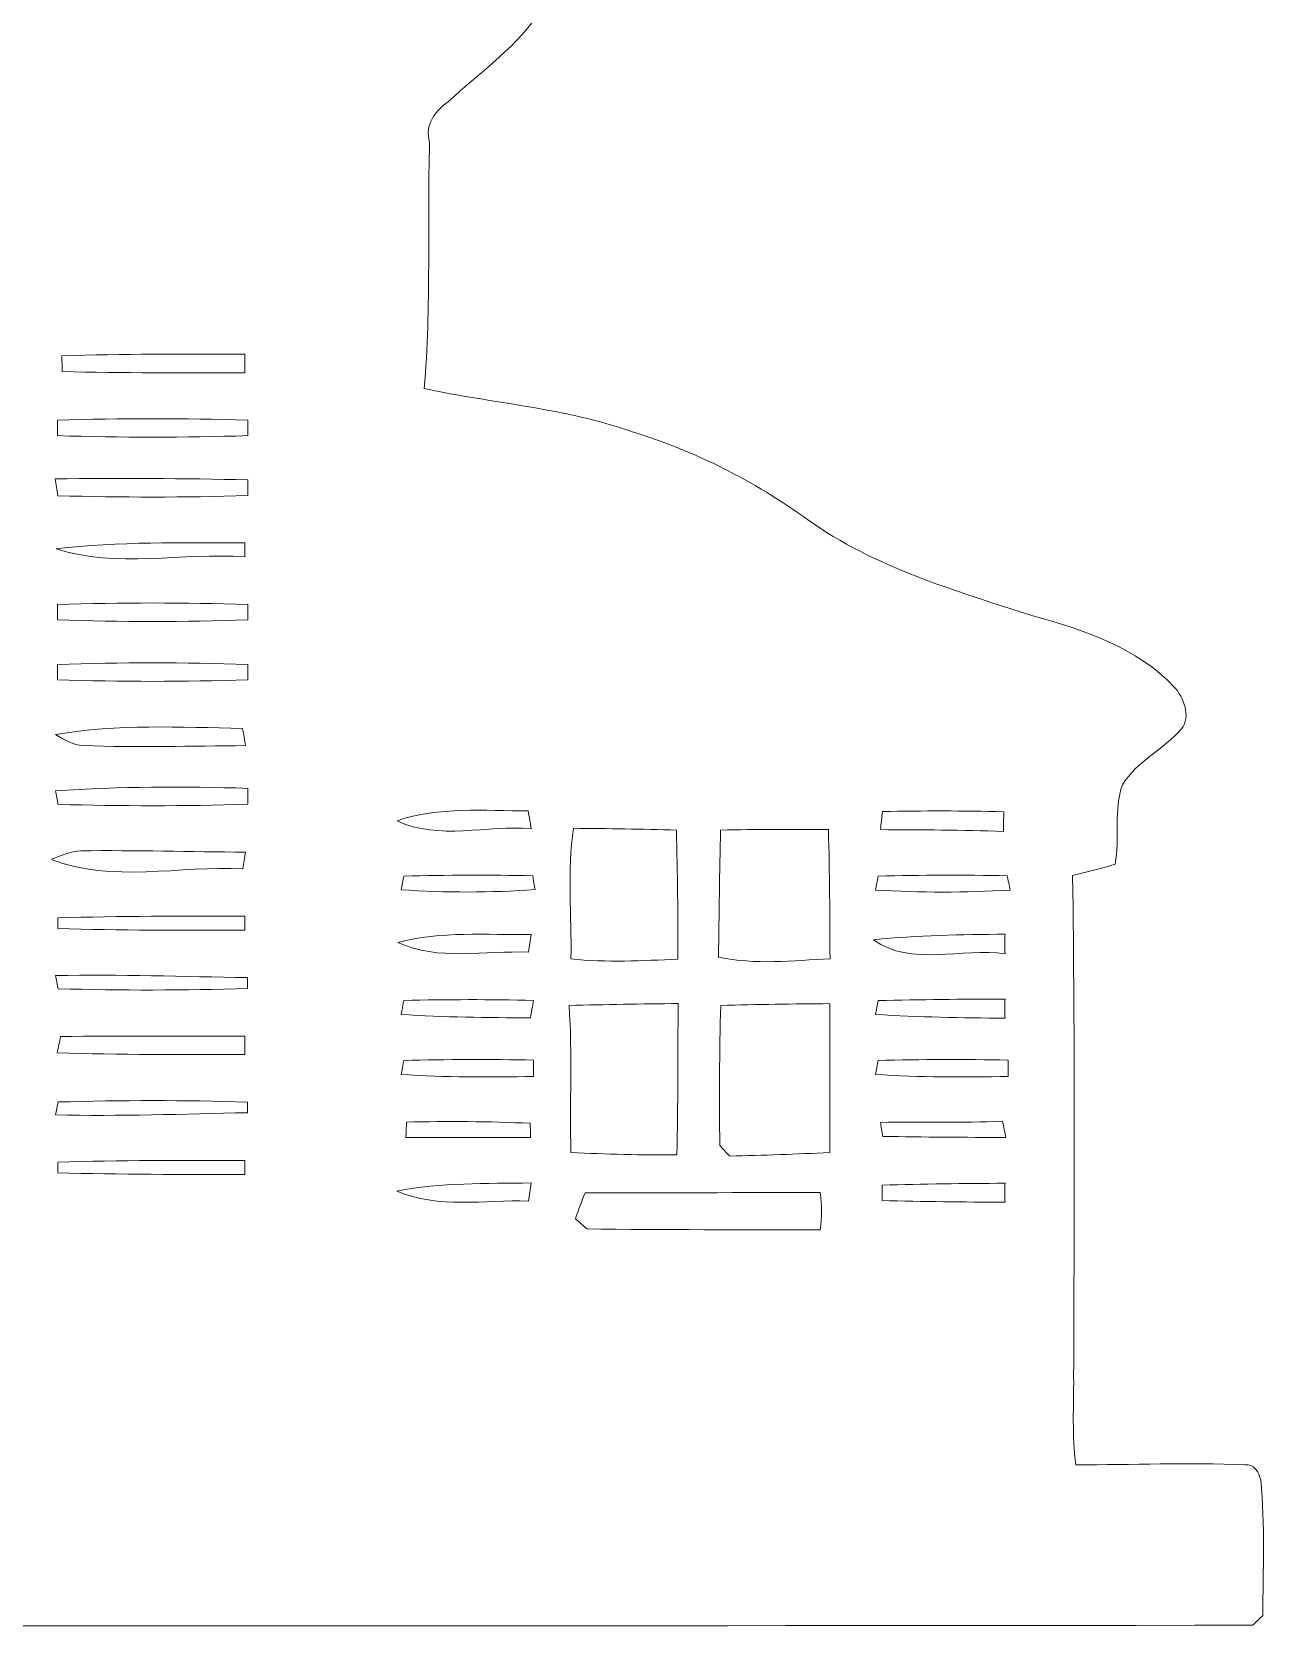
# Model space of a CAD drawing. Header units: centimetres. Extents: x -16.5 to 16.4, y -12.2 to 12.2.
# Drawn here: x 6.97 to 16.42, y -12.22 to 0 of the extents above; entities that cross this region are included whole.
import ezdxf

# ---------------------------------------------------------------- set-up
doc = ezdxf.new("R2010")
doc.units = ezdxf.units.CM
doc.header["$MEASUREMENT"] = 0
doc.layers.add('Layer 1', color=7, linetype='Continuous')

msp = doc.modelspace()

# ---------------------------------------------------------------- linework, layer by layer
at = {"layer": 'Layer 1', "color": 250, "lineweight": 9}
for points, knots in [([(5.67267, 11.59758), (5.70971, 11.81348), (5.64374, 12.10417), (5.8868, 12.21), (5.8868, 12.21), (5.93548, 12.02021), (5.95489, 11.82477), (5.98558, 11.63109), (5.98558, 11.63109), (6.4135, 11.73446), (6.80685, 11.94577), (7.23335, 12.05443), (7.23335, 12.05443), (7.42597, 12.09182), (7.58719, 11.83641), (7.47607, 11.67448), (7.47607, 11.67448), (7.32543, 11.45153), (7.04462, 11.4099), (6.83013, 11.27408), (6.83013, 11.27408), (7.07037, 11.19506), (7.34871, 11.1753), (7.54274, 10.99997), (7.54274, 10.99997), (7.68385, 10.79536), (7.43408, 10.57346), (7.22983, 10.59146), (7.22983, 10.59146), (6.80191, 10.6539), (6.4008, 10.83593), (5.97358, 10.90225), (5.97358, 10.90225), (5.94854, 9.82416), (5.95242, 8.74502), (5.97112, 7.66658), (5.97112, 7.66658), (6.52039, 7.55933), (7.0739, 7.32861), (7.64081, 7.45315), (7.64081, 7.45315), (7.95161, 7.49865), (8.28181, 7.58544), (8.59331, 7.49865), (8.59331, 7.49865), (8.8646, 7.3907), (8.86072, 7.03016), (8.90764, 6.79239), (8.90764, 6.79239), (8.96973, 6.37435), (8.61801, 6.0946), (8.48218, 5.73829), (8.48218, 5.73829), (8.4328, 4.68419), (8.47937, 3.62727), (8.46349, 2.57176), (8.46349, 2.57176), (9.03852, 2.29765), (9.60366, 2.00343), (10.16105, 1.69546), (10.16105, 1.69546), (10.42211, 1.53565), (10.72797, 1.38925), (10.87226, 1.10138), (10.87226, 1.10138), (11.00808, 0.81845), (10.9989, 0.47379), (10.88496, 0.18522), (10.88496, 0.18522), (10.70575, -0.11112), (10.41188, -0.30726), (10.16212, -0.53868), (10.16212, -0.53868), (10.06616, -0.60712), (9.97796, -0.71648), (10.0203, -0.84877), (10.0203, -0.84877), (10.00125, -1.47742), (10.0337, -2.10784), (9.97832, -2.73578), (9.97832, -2.73578), (10.5089, -2.84726), (11.05605, -2.88571), (11.57146, -3.06528), (11.57146, -3.06528), (12.0523, -3.21344), (12.50491, -3.44275), (12.91272, -3.73732), (12.91272, -3.73732), (13.42743, -4.10562), (14.04373, -4.28271), (14.63851, -4.47462), (14.63851, -4.47462), (15.02833, -4.58399), (15.4365, -4.71663), (15.72225, -5.02037), (15.72225, -5.02037), (15.79351, -5.1008), (15.85136, -5.24474), (15.77763, -5.34069), (15.77763, -5.34069), (15.64287, -5.49803), (15.43473, -5.58764), (15.32537, -5.76861), (15.32537, -5.76861), (15.2534, -5.96158), (15.3095, -6.17819), (15.26857, -6.37716), (15.26857, -6.37716), (15.16098, -6.41314), (15.05126, -6.43466), (14.94331, -6.46394), (14.94331, -6.46394), (14.96201, -7.74382), (14.95601, -9.02369), (14.95143, -10.30392), (14.95143, -10.30392), (14.95284, -10.52723), (14.93732, -10.75372), (14.96836, -10.97632), (14.96836, -10.97632), (15.39945, -10.97526), (15.83055, -10.95939), (16.262, -10.97561), (16.262, -10.97561), (16.33289, -10.96432), (16.37136, -11.03382), (16.3837, -11.09344), (16.3837, -11.09344), (16.41722, -11.43775), (16.40169, -11.78418), (16.39923, -12.1299), (16.39923, -12.1299), (16.37312, -12.15424), (16.34737, -12.17894), (16.32197, -12.20434), (16.32197, -12.20434), (6.80014, -12.21492), (-2.72204, -12.20575), (-12.24422, -12.20892), (-12.24422, -12.20892), (-13.20484, -12.20504), (-14.16545, -12.21845), (-15.12571, -12.19975), (-15.12571, -12.19975), (-15.15252, -9.21455), (-15.12818, -6.22934), (-15.13806, -3.24414), (-15.13806, -3.24414), (-15.41428, -3.28717), (-15.71979, -3.43464), (-15.98331, -3.28329), (-15.98331, -3.28329), (-16.33539, -3.08644), (-16.54105, -2.58091), (-16.30152, -2.22461), (-16.30152, -2.22461), (-15.86196, -1.44673), (-14.93274, -1.12324), (-14.08996, -1.04351), (-14.08996, -1.04351), (-13.74035, -0.97401), (-13.44578, -1.21884), (-13.11488, -1.27775), (-13.11488, -1.27775), (-13.09618, -1.07596), (-13.08489, -0.87276), (-13.05032, -0.67309), (-13.05032, -0.67309), (-13.03092, -0.53692), (-12.88522, -0.48612), (-12.80091, -0.39581), (-12.80091, -0.39581), (-12.71765, -0.29386), (-12.61217, -0.19437), (-12.58289, -0.06137), (-12.58289, -0.06137), (-12.56984, 0.07268), (-12.62487, 0.20356), (-12.61146, 0.33726), (-12.61146, 0.33726), (-12.5462, 0.45756), (-12.44531, 0.55352), (-12.35499, 0.65512), (-12.35499, 0.65512), (-12.45271, 0.96486), (-12.48976, 1.28765), (-12.51269, 1.61044), (-12.51269, 1.61044), (-13.02739, 1.20157), (-13.92627, 1.32469), (-14.19614, 1.96075), (-14.19614, 1.96075), (-14.3496, 2.39749), (-14.38347, 2.89279), (-14.24059, 3.33658), (-14.24059, 3.33658), (-14.03704, 3.84), (-13.55726, 4.13421), (-13.10923, 4.39386), (-13.10923, 4.39386), (-12.62134, 4.67502), (-12.02585, 4.72194), (-11.48187, 4.60517), (-11.48187, 4.60517), (-11.14144, 4.52756), (-10.86239, 4.3106), (-10.55653, 4.15644), (-10.55653, 4.15644), (-10.61615, 4.4122), (-10.91284, 4.43337), (-11.08535, 4.58048), (-11.08535, 4.58048), (-11.26491, 4.67643), (-11.21658, 4.91138), (-11.21482, 5.07648), (-11.21482, 5.07648), (-11.20212, 5.27862), (-11.079, 5.46877), (-11.13968, 5.67514), (-11.13968, 5.67514), (-11.1679, 5.80391), (-11.25045, 5.95031), (-11.15873, 6.07308), (-11.15873, 6.07308), (-11.05713, 6.20219), (-10.83452, 6.30521), (-10.69976, 6.16304), (-10.69976, 6.16304), (-10.61615, 6.0819), (-10.4948, 5.97289), (-10.59005, 5.84024), (-10.59005, 5.84024), (-10.67083, 5.61694), (-10.7615, 5.38622), (-10.71423, 5.14316), (-10.71423, 5.14316), (-10.71528, 5.03521), (-10.68918, 4.8754), (-10.54913, 4.87751), (-10.54913, 4.87751), (-10.14449, 4.92373), (-9.72609, 5.14739), (-9.32392, 4.96183), (-9.32392, 4.96183), (-9.17188, 4.85776), (-9.03289, 4.73393), (-8.88895, 4.61893), (-8.88895, 4.61893), (-8.79829, 4.54943), (-8.82157, 4.42561), (-8.81346, 4.32612), (-8.81346, 4.32612), (-8.80817, 4.12963), (-8.7168, 3.92254), (-8.82933, 3.73945), (-8.82933, 3.73945), (-8.92282, 3.56165), (-8.92952, 3.35316), (-8.82933, 3.17818), (-8.82933, 3.17818), (-8.68822, 3.24239), (-8.55523, 3.32247), (-8.42258, 3.40255), (-8.42258, 3.40255), (-8.2409, 3.30342), (-8.03488, 3.2692), (-7.84508, 3.19335), (-7.84508, 3.19335), (-7.66587, 3.10586), (-7.79675, 2.87444), (-7.89588, 2.77002), (-7.89588, 2.77002), (-7.77841, 2.69206), (-7.65458, 2.46451), (-7.49089, 2.58093), (-7.49089, 2.58093), (-7.11131, 2.82223), (-6.74689, 3.08752), (-6.36448, 3.32529), (-6.36448, 3.32529), (-5.40527, 3.99592), (-4.51556, 4.76357), (-3.52567, 5.39116), (-3.52567, 5.39116), (-3.26074, 5.56084), (-2.98874, 5.71995), (-2.73192, 5.90233), (-2.73192, 5.90233), (-1.90642, 6.51934), (-1.54165, 7.57591), (-0.67417, 8.14882), (-0.67417, 8.14882), (-0.16651, 8.50266), (0.36548, 8.93234), (1.01882, 8.92105), (1.01882, 8.92105), (1.77588, 8.76513), (2.52448, 8.43281), (3.04094, 7.83873), (3.04094, 7.83873), (3.6135, 7.19174), (4.03719, 6.42409), (4.6288, 5.79333), (4.6288, 5.79333), (4.93007, 5.51639), (5.23698, 5.24017), (5.57883, 5.01369), (5.57883, 5.01369), (5.5947, 5.33683), (5.57706, 5.66068), (5.57847, 5.98418), (5.57847, 5.98418), (5.35023, 6.06496), (5.11104, 6.18456), (5.00627, 6.41704), (5.00627, 6.41704), (4.8955, 6.61424), (4.80448, 6.89364), (4.9717, 7.08767), (4.9717, 7.08767), (5.1643, 7.33038), (5.44689, 7.46831), (5.71077, 7.61789), (5.71077, 7.61789), (5.71077, 8.70762), (5.71782, 9.79771), (5.70688, 10.88744), (5.70688, 10.88744), (5.05813, 10.71211), (4.4524, 10.40166), (3.80118, 10.2355), (3.80118, 10.2355), (3.71581, 10.20799), (3.64525, 10.28242), (3.60433, 10.34733), (3.60433, 10.34733), (3.52989, 10.56147), (3.68194, 10.78407), (3.87985, 10.85604), (3.87985, 10.85604), (4.15853, 10.99327), (4.47357, 11.04231), (4.74345, 11.19894), (4.74345, 11.19894), (4.4002, 11.44694), (3.92077, 11.38697), (3.5687, 11.61204), (3.5687, 11.61204), (3.40466, 11.74363), (3.55494, 11.95741), (3.70275, 12.0255), (3.70275, 12.0255), (3.8481, 12.07841), (4.01249, 12.0636), (4.1589, 12.02162), (4.1589, 12.02162), (4.66866, 11.89991), (5.16749, 11.73763), (5.67267, 11.59758), (5.67267, 11.59758), (5.67267, 11.59758), (5.67267, 11.59758), (5.67267, 11.59758)], [0, 0, 0, 0, 0.01086957, 0.01086957, 0.01086957, 0.01086957, 0.02173913, 0.02173913, 0.02173913, 0.02173913, 0.0326087, 0.0326087, 0.0326087, 0.0326087, 0.04347826, 0.04347826, 0.04347826, 0.04347826, 0.05434783, 0.05434783, 0.05434783, 0.05434783, 0.06521739, 0.06521739, 0.06521739, 0.06521739, 0.07608696, 0.07608696, 0.07608696, 0.07608696, 0.08695652, 0.08695652, 0.08695652, 0.08695652, 0.09782609, 0.09782609, 0.09782609, 0.09782609, 0.10869565, 0.10869565, 0.10869565, 0.10869565, 0.11956522, 0.11956522, 0.11956522, 0.11956522, 0.13043478, 0.13043478, 0.13043478, 0.13043478, 0.14130435, 0.14130435, 0.14130435, 0.14130435, 0.15217391, 0.15217391, 0.15217391, 0.15217391, 0.16304348, 0.16304348, 0.16304348, 0.16304348, 0.17391304, 0.17391304, 0.17391304, 0.17391304, 0.18478261, 0.18478261, 0.18478261, 0.18478261, 0.19565217, 0.19565217, 0.19565217, 0.19565217, 0.20652174, 0.20652174, 0.20652174, 0.20652174, 0.2173913, 0.2173913, 0.2173913, 0.2173913, 0.22826087, 0.22826087, 0.22826087, 0.22826087, 0.23913043, 0.23913043, 0.23913043, 0.23913043, 0.25, 0.25, 0.25, 0.25, 0.26086957, 0.26086957, 0.26086957, 0.26086957, 0.27173913, 0.27173913, 0.27173913, 0.27173913, 0.2826087, 0.2826087, 0.2826087, 0.2826087, 0.29347826, 0.29347826, 0.29347826, 0.29347826, 0.30434783, 0.30434783, 0.30434783, 0.30434783, 0.31521739, 0.31521739, 0.31521739, 0.31521739, 0.32608696, 0.32608696, 0.32608696, 0.32608696, 0.33695652, 0.33695652, 0.33695652, 0.33695652, 0.34782609, 0.34782609, 0.34782609, 0.34782609, 0.35869565, 0.35869565, 0.35869565, 0.35869565, 0.36956522, 0.36956522, 0.36956522, 0.36956522, 0.38043478, 0.38043478, 0.38043478, 0.38043478, 0.39130435, 0.39130435, 0.39130435, 0.39130435, 0.40217391, 0.40217391, 0.40217391, 0.40217391, 0.41304348, 0.41304348, 0.41304348, 0.41304348, 0.42391304, 0.42391304, 0.42391304, 0.42391304, 0.43478261, 0.43478261, 0.43478261, 0.43478261, 0.44565217, 0.44565217, 0.44565217, 0.44565217, 0.45652174, 0.45652174, 0.45652174, 0.45652174, 0.4673913, 0.4673913, 0.4673913, 0.4673913, 0.47826087, 0.47826087, 0.47826087, 0.47826087, 0.48913043, 0.48913043, 0.48913043, 0.48913043, 0.5, 0.5, 0.5, 0.5, 0.51086957, 0.51086957, 0.51086957, 0.51086957, 0.52173913, 0.52173913, 0.52173913, 0.52173913, 0.5326087, 0.5326087, 0.5326087, 0.5326087, 0.54347826, 0.54347826, 0.54347826, 0.54347826, 0.55434783, 0.55434783, 0.55434783, 0.55434783, 0.56521739, 0.56521739, 0.56521739, 0.56521739, 0.57608696, 0.57608696, 0.57608696, 0.57608696, 0.58695652, 0.58695652, 0.58695652, 0.58695652, 0.59782609, 0.59782609, 0.59782609, 0.59782609, 0.60869565, 0.60869565, 0.60869565, 0.60869565, 0.61956522, 0.61956522, 0.61956522, 0.61956522, 0.63043478, 0.63043478, 0.63043478, 0.63043478, 0.64130435, 0.64130435, 0.64130435, 0.64130435, 0.65217391, 0.65217391, 0.65217391, 0.65217391, 0.66304348, 0.66304348, 0.66304348, 0.66304348, 0.67391304, 0.67391304, 0.67391304, 0.67391304, 0.68478261, 0.68478261, 0.68478261, 0.68478261, 0.69565217, 0.69565217, 0.69565217, 0.69565217, 0.70652174, 0.70652174, 0.70652174, 0.70652174, 0.7173913, 0.7173913, 0.7173913, 0.7173913, 0.72826087, 0.72826087, 0.72826087, 0.72826087, 0.73913043, 0.73913043, 0.73913043, 0.73913043, 0.75, 0.75, 0.75, 0.75, 0.76086957, 0.76086957, 0.76086957, 0.76086957, 0.77173913, 0.77173913, 0.77173913, 0.77173913, 0.7826087, 0.7826087, 0.7826087, 0.7826087, 0.79347826, 0.79347826, 0.79347826, 0.79347826, 0.80434783, 0.80434783, 0.80434783, 0.80434783, 0.81521739, 0.81521739, 0.81521739, 0.81521739, 0.82608696, 0.82608696, 0.82608696, 0.82608696, 0.83695652, 0.83695652, 0.83695652, 0.83695652, 0.84782609, 0.84782609, 0.84782609, 0.84782609, 0.85869565, 0.85869565, 0.85869565, 0.85869565, 0.86956522, 0.86956522, 0.86956522, 0.86956522, 0.88043478, 0.88043478, 0.88043478, 0.88043478, 0.89130435, 0.89130435, 0.89130435, 0.89130435, 0.90217391, 0.90217391, 0.90217391, 0.90217391, 0.91304348, 0.91304348, 0.91304348, 0.91304348, 0.92391304, 0.92391304, 0.92391304, 0.92391304, 0.93478261, 0.93478261, 0.93478261, 0.93478261, 0.94565217, 0.94565217, 0.94565217, 0.94565217, 0.95652174, 0.95652174, 0.95652174, 0.95652174, 0.9673913, 0.9673913, 0.9673913, 0.9673913, 0.97826087, 0.97826087, 0.97826087, 0.97826087, 1, 1, 1, 1]), ([(7.20478, -2.48425), (7.20513, -2.52412), (7.20548, -2.56469), (7.20619, -2.60526), (7.20619, -2.60526), (7.67221, -2.61831), (8.13857, -2.61266), (8.60495, -2.61372), (8.60495, -2.61372), (8.6046, -2.5661), (8.6046, -2.51882), (8.60495, -2.47191), (8.60495, -2.47191), (8.13787, -2.47085), (7.67115, -2.46979), (7.20478, -2.48425), (7.20478, -2.48425), (7.20478, -2.48425), (7.20478, -2.48425), (7.20478, -2.48425)], [0, 0, 0, 0, 0.16666667, 0.16666667, 0.16666667, 0.16666667, 0.33333333, 0.33333333, 0.33333333, 0.33333333, 0.5, 0.5, 0.5, 0.5, 0.66666667, 0.66666667, 0.66666667, 0.66666667, 1, 1, 1, 1]), ([(7.17021, -2.97779), (7.1695, -3.01695), (7.1695, -3.0561), (7.17021, -3.09562), (7.17021, -3.09562), (7.65598, -3.11114), (8.14246, -3.11114), (8.62858, -3.09562), (8.62858, -3.09562), (8.62858, -3.0561), (8.62858, -3.01695), (8.62858, -2.97779), (8.62858, -2.97779), (8.14246, -2.96191), (7.65598, -2.96191), (7.17021, -2.97779), (7.17021, -2.97779), (7.17021, -2.97779), (7.17021, -2.97779), (7.17021, -2.97779)], [0, 0, 0, 0, 0.16666667, 0.16666667, 0.16666667, 0.16666667, 0.33333333, 0.33333333, 0.33333333, 0.33333333, 0.5, 0.5, 0.5, 0.5, 0.66666667, 0.66666667, 0.66666667, 0.66666667, 1, 1, 1, 1]), ([(7.15292, -3.42546), (7.15962, -3.4685), (7.16703, -3.51189), (7.17444, -3.55529), (7.17444, -3.55529), (7.6588, -3.5694), (8.14387, -3.56975), (8.62894, -3.55423), (8.62894, -3.55423), (8.62858, -3.51401), (8.62824, -3.47415), (8.62858, -3.43464), (8.62858, -3.43464), (8.13646, -3.42158), (7.64469, -3.42335), (7.15292, -3.42546), (7.15292, -3.42546), (7.15292, -3.42546), (7.15292, -3.42546), (7.15292, -3.42546)], [0, 0, 0, 0, 0.16666667, 0.16666667, 0.16666667, 0.16666667, 0.33333333, 0.33333333, 0.33333333, 0.33333333, 0.5, 0.5, 0.5, 0.5, 0.66666667, 0.66666667, 0.66666667, 0.66666667, 1, 1, 1, 1]), ([(7.16033, -3.96133), (7.62141, -4.11444), (8.12835, -3.98744), (8.60495, -4.02448), (8.60495, -4.02448), (8.60495, -3.99767), (8.60495, -3.94405), (8.60495, -3.91724), (8.60495, -3.91724), (8.12306, -3.91547), (7.63975, -3.90665), (7.16033, -3.96133), (7.16033, -3.96133), (7.16033, -3.96133), (7.16033, -3.96133), (7.16033, -3.96133)], [0, 0, 0, 0, 0.2, 0.2, 0.2, 0.2, 0.4, 0.4, 0.4, 0.4, 0.6, 0.6, 0.6, 0.6, 1, 1, 1, 1]), ([(7.17021, -4.3889), (7.1695, -4.42806), (7.1695, -4.46722), (7.17021, -4.50673), (7.17021, -4.50673), (7.65598, -4.52225), (8.14246, -4.52225), (8.62858, -4.50673), (8.62858, -4.50673), (8.62858, -4.46722), (8.62858, -4.42806), (8.62858, -4.3889), (8.62858, -4.3889), (8.14246, -4.37302), (7.65598, -4.37302), (7.17021, -4.3889), (7.17021, -4.3889), (7.17021, -4.3889), (7.17021, -4.3889), (7.17021, -4.3889)], [0, 0, 0, 0, 0.16666667, 0.16666667, 0.16666667, 0.16666667, 0.33333333, 0.33333333, 0.33333333, 0.33333333, 0.5, 0.5, 0.5, 0.5, 0.66666667, 0.66666667, 0.66666667, 0.66666667, 1, 1, 1, 1]), ([(7.17021, -4.84751), (7.1695, -4.88667), (7.1695, -4.92583), (7.17021, -4.96534), (7.17021, -4.96534), (7.65598, -4.98086), (8.14246, -4.98086), (8.62858, -4.96534), (8.62858, -4.96534), (8.62858, -4.92583), (8.62858, -4.88667), (8.62858, -4.84751), (8.62858, -4.84751), (8.14246, -4.83164), (7.65598, -4.83164), (7.17021, -4.84751), (7.17021, -4.84751), (7.17021, -4.84751), (7.17021, -4.84751), (7.17021, -4.84751)], [0, 0, 0, 0, 0.16666667, 0.16666667, 0.16666667, 0.16666667, 0.33333333, 0.33333333, 0.33333333, 0.33333333, 0.5, 0.5, 0.5, 0.5, 0.66666667, 0.66666667, 0.66666667, 0.66666667, 1, 1, 1, 1]), ([(7.15574, -5.38444), (7.22136, -5.42254), (7.28909, -5.46699), (7.36847, -5.4684), (7.36847, -5.4684), (7.78192, -5.48569), (8.19643, -5.47087), (8.61094, -5.46911), (8.61094, -5.46911), (8.60319, -5.42501), (8.59543, -5.38091), (8.58837, -5.33752), (8.58837, -5.33752), (8.1107, -5.32799), (7.62847, -5.30259), (7.15574, -5.38444), (7.15574, -5.38444), (7.15574, -5.38444), (7.15574, -5.38444), (7.15574, -5.38444)], [0, 0, 0, 0, 0.16666667, 0.16666667, 0.16666667, 0.16666667, 0.33333333, 0.33333333, 0.33333333, 0.33333333, 0.5, 0.5, 0.5, 0.5, 0.66666667, 0.66666667, 0.66666667, 0.66666667, 1, 1, 1, 1]), ([(7.15539, -5.81553), (7.16068, -5.84164), (7.17091, -5.8935), (7.17585, -5.91925), (7.17585, -5.91925), (7.65986, -5.93266), (8.14458, -5.93301), (8.62894, -5.91784), (8.62894, -5.91784), (8.62858, -5.87727), (8.62824, -5.83635), (8.62788, -5.79613), (8.62788, -5.79613), (8.13717, -5.78025), (7.6454, -5.78237), (7.15539, -5.81553), (7.15539, -5.81553), (7.15539, -5.81553), (7.15539, -5.81553), (7.15539, -5.81553)], [0, 0, 0, 0, 0.16666667, 0.16666667, 0.16666667, 0.16666667, 0.33333333, 0.33333333, 0.33333333, 0.33333333, 0.5, 0.5, 0.5, 0.5, 0.66666667, 0.66666667, 0.66666667, 0.66666667, 1, 1, 1, 1]), ([(9.77052, -6.04449), (10.09085, -6.19689), (10.45915, -6.07588), (10.79817, -6.10516), (10.79817, -6.10516), (10.79006, -6.05966), (10.78265, -6.0145), (10.7756, -5.96934), (10.7756, -5.96934), (10.4401, -5.96793), (10.09297, -5.93583), (9.77052, -6.04449), (9.77052, -6.04449), (9.77052, -6.04449), (9.77052, -6.04449), (9.77052, -6.04449)], [0, 0, 0, 0, 0.2, 0.2, 0.2, 0.2, 0.4, 0.4, 0.4, 0.4, 0.6, 0.6, 0.6, 0.6, 1, 1, 1, 1]), ([(13.48775, -5.97393), (13.48211, -6.01979), (13.47717, -6.06565), (13.47258, -6.11222), (13.47258, -6.11222), (13.7862, -6.11469), (14.09982, -6.11434), (14.41379, -6.12668), (14.41379, -6.12668), (14.4145, -6.07588), (14.4152, -6.02544), (14.41626, -5.97534), (14.41626, -5.97534), (14.10617, -5.96793), (13.79678, -5.96758), (13.48775, -5.97393), (13.48775, -5.97393), (13.48775, -5.97393), (13.48775, -5.97393), (13.48775, -5.97393)], [0, 0, 0, 0, 0.16666667, 0.16666667, 0.16666667, 0.16666667, 0.33333333, 0.33333333, 0.33333333, 0.33333333, 0.5, 0.5, 0.5, 0.5, 0.66666667, 0.66666667, 0.66666667, 0.66666667, 1, 1, 1, 1]), ([(11.12167, -6.10199), (11.07334, -6.43289), (11.10827, -6.76839), (11.10227, -7.10141), (11.10227, -7.10141), (11.37461, -7.13139), (11.64872, -7.11552), (11.92177, -7.10458), (11.92177, -7.10458), (11.92107, -6.77474), (11.91824, -6.44489), (11.91013, -6.11575), (11.91013, -6.11575), (11.64696, -6.10869), (11.38378, -6.10446), (11.12167, -6.10199), (11.12167, -6.10199), (11.12167, -6.10199), (11.12167, -6.10199), (11.12167, -6.10199)], [0, 0, 0, 0, 0.16666667, 0.16666667, 0.16666667, 0.16666667, 0.33333333, 0.33333333, 0.33333333, 0.33333333, 0.5, 0.5, 0.5, 0.5, 0.66666667, 0.66666667, 0.66666667, 0.66666667, 1, 1, 1, 1]), ([(12.24844, -6.11575), (12.23962, -6.43924), (12.2361, -6.76345), (12.23257, -7.08765), (12.23257, -7.08765), (12.51232, -7.1508), (12.80195, -7.11411), (13.08594, -7.1007), (13.08594, -7.1007), (13.08488, -6.77086), (13.08241, -6.44171), (13.07394, -6.11257), (13.07394, -6.11257), (12.79842, -6.10869), (12.52326, -6.11045), (12.24844, -6.11575), (12.24844, -6.11575), (12.24844, -6.11575), (12.24844, -6.11575), (12.24844, -6.11575)], [0, 0, 0, 0, 0.16666667, 0.16666667, 0.16666667, 0.16666667, 0.33333333, 0.33333333, 0.33333333, 0.33333333, 0.5, 0.5, 0.5, 0.5, 0.66666667, 0.66666667, 0.66666667, 0.66666667, 1, 1, 1, 1]), ([(7.1247, -6.34011), (7.58578, -6.5225), (8.10718, -6.38739), (8.58943, -6.41243), (8.58943, -6.41243), (8.59578, -6.36939), (8.60248, -6.32671), (8.60919, -6.28473), (8.60919, -6.28473), (8.18903, -6.28261), (7.76958, -6.26885), (7.34977, -6.2745), (7.34977, -6.2745), (7.2704, -6.27697), (7.19702, -6.31224), (7.1247, -6.34011), (7.1247, -6.34011), (7.1247, -6.34011), (7.1247, -6.34011), (7.1247, -6.34011)], [0, 0, 0, 0, 0.16666667, 0.16666667, 0.16666667, 0.16666667, 0.33333333, 0.33333333, 0.33333333, 0.33333333, 0.5, 0.5, 0.5, 0.5, 0.66666667, 0.66666667, 0.66666667, 0.66666667, 1, 1, 1, 1]), ([(9.82168, -6.46817), (9.81675, -6.49428), (9.80651, -6.54649), (9.80158, -6.57259), (9.80158, -6.57259), (10.14307, -6.59658), (10.48667, -6.59552), (10.82851, -6.57154), (10.82851, -6.57154), (10.82393, -6.54508), (10.8144, -6.49181), (10.80982, -6.46535), (10.80982, -6.46535), (10.47997, -6.459), (10.15047, -6.46041), (9.82168, -6.46817), (9.82168, -6.46817), (9.82168, -6.46817), (9.82168, -6.46817), (9.82168, -6.46817)], [0, 0, 0, 0, 0.16666667, 0.16666667, 0.16666667, 0.16666667, 0.33333333, 0.33333333, 0.33333333, 0.33333333, 0.5, 0.5, 0.5, 0.5, 0.66666667, 0.66666667, 0.66666667, 0.66666667, 1, 1, 1, 1]), ([(13.4553, -6.46782), (13.45036, -6.49463), (13.43977, -6.5479), (13.43483, -6.57471), (13.43483, -6.57471), (13.77738, -6.59623), (14.12134, -6.59623), (14.46459, -6.57471), (14.46459, -6.57471), (14.4593, -6.54719), (14.44837, -6.49251), (14.44272, -6.46535), (14.44272, -6.46535), (14.11323, -6.459), (13.78408, -6.46076), (13.4553, -6.46782), (13.4553, -6.46782), (13.4553, -6.46782), (13.4553, -6.46782), (13.4553, -6.46782)], [0, 0, 0, 0, 0.16666667, 0.16666667, 0.16666667, 0.16666667, 0.33333333, 0.33333333, 0.33333333, 0.33333333, 0.5, 0.5, 0.5, 0.5, 0.66666667, 0.66666667, 0.66666667, 0.66666667, 1, 1, 1, 1]), ([(7.17232, -6.78849), (7.17232, -6.80895), (7.17232, -6.84917), (7.17232, -6.86963), (7.17232, -6.86963), (7.64963, -6.88445), (8.12729, -6.88304), (8.60495, -6.88304), (8.60495, -6.88304), (8.60495, -6.85587), (8.60495, -6.80225), (8.60495, -6.77509), (8.60495, -6.77509), (8.12729, -6.77474), (7.64963, -6.77332), (7.17232, -6.78849), (7.17232, -6.78849), (7.17232, -6.78849), (7.17232, -6.78849), (7.17232, -6.78849)], [0, 0, 0, 0, 0.16666667, 0.16666667, 0.16666667, 0.16666667, 0.33333333, 0.33333333, 0.33333333, 0.33333333, 0.5, 0.5, 0.5, 0.5, 0.66666667, 0.66666667, 0.66666667, 0.66666667, 1, 1, 1, 1]), ([(9.77547, -6.97582), (10.08521, -7.12081), (10.44645, -7.03579), (10.77665, -7.05096), (10.77665, -7.05096), (10.783, -7.00545), (10.78971, -6.95994), (10.79641, -6.91514), (10.79641, -6.91514), (10.45633, -6.92079), (10.10742, -6.88762), (9.77547, -6.97582), (9.77547, -6.97582), (9.77547, -6.97582), (9.77547, -6.97582), (9.77547, -6.97582)], [0, 0, 0, 0, 0.2, 0.2, 0.2, 0.2, 0.4, 0.4, 0.4, 0.4, 0.6, 0.6, 0.6, 0.6, 1, 1, 1, 1]), ([(13.42002, -6.95571), (13.70189, -7.16597), (14.10123, -7.01321), (14.42579, -7.06331), (14.42579, -7.06331), (14.42543, -7.01321), (14.42543, -6.96312), (14.42579, -6.91338), (14.42579, -6.91338), (14.08994, -6.91549), (13.75375, -6.92079), (13.42002, -6.95571), (13.42002, -6.95571), (13.42002, -6.95571), (13.42002, -6.95571), (13.42002, -6.95571)], [0, 0, 0, 0, 0.2, 0.2, 0.2, 0.2, 0.4, 0.4, 0.4, 0.4, 0.6, 0.6, 0.6, 0.6, 1, 1, 1, 1]), ([(7.15574, -7.23052), (7.16068, -7.25557), (7.17091, -7.30531), (7.17585, -7.33036), (7.17585, -7.33036), (7.65916, -7.34377), (8.14317, -7.34447), (8.62647, -7.3286), (8.62647, -7.3286), (8.62647, -7.30778), (8.62612, -7.26615), (8.62612, -7.24569), (8.62612, -7.24569), (8.13576, -7.23758), (7.64575, -7.21959), (7.15574, -7.23052), (7.15574, -7.23052), (7.15574, -7.23052), (7.15574, -7.23052), (7.15574, -7.23052)], [0, 0, 0, 0, 0.16666667, 0.16666667, 0.16666667, 0.16666667, 0.33333333, 0.33333333, 0.33333333, 0.33333333, 0.5, 0.5, 0.5, 0.5, 0.66666667, 0.66666667, 0.66666667, 0.66666667, 1, 1, 1, 1]), ([(9.82133, -7.42032), (9.81639, -7.44713), (9.80651, -7.50075), (9.80158, -7.52756), (9.80158, -7.52756), (10.13107, -7.54944), (10.46092, -7.55155), (10.79147, -7.55437), (10.79147, -7.55437), (10.79923, -7.50922), (10.80805, -7.46477), (10.81652, -7.41997), (10.81652, -7.41997), (10.48491, -7.4115), (10.15293, -7.41291), (9.82133, -7.42032), (9.82133, -7.42032), (9.82133, -7.42032), (9.82133, -7.42032), (9.82133, -7.42032)], [0, 0, 0, 0, 0.16666667, 0.16666667, 0.16666667, 0.16666667, 0.33333333, 0.33333333, 0.33333333, 0.33333333, 0.5, 0.5, 0.5, 0.5, 0.66666667, 0.66666667, 0.66666667, 0.66666667, 1, 1, 1, 1]), ([(11.08745, -7.45912), (11.11462, -7.83342), (11.09098, -8.20878), (11.10227, -8.58378), (11.10227, -8.58378), (11.37214, -8.5986), (11.64202, -8.60354), (11.91295, -8.60354), (11.91295, -8.60354), (11.92177, -8.21724), (11.92142, -7.8306), (11.92212, -7.44431), (11.92212, -7.44431), (11.64378, -7.44748), (11.36509, -7.45066), (11.08745, -7.45912), (11.08745, -7.45912), (11.08745, -7.45912), (11.08745, -7.45912), (11.08745, -7.45912)], [0, 0, 0, 0, 0.16666667, 0.16666667, 0.16666667, 0.16666667, 0.33333333, 0.33333333, 0.33333333, 0.33333333, 0.5, 0.5, 0.5, 0.5, 0.66666667, 0.66666667, 0.66666667, 0.66666667, 1, 1, 1, 1]), ([(12.24915, -7.45771), (12.23927, -7.81472), (12.23821, -8.17244), (12.24174, -8.53051), (12.24174, -8.53051), (12.26679, -8.55732), (12.29254, -8.58449), (12.31829, -8.61235), (12.31829, -8.61235), (12.57335, -8.60565), (12.82912, -8.59789), (13.08453, -8.58413), (13.08453, -8.58413), (13.08523, -8.20384), (13.08523, -7.82425), (13.08523, -7.44466), (13.08523, -7.44466), (12.80618, -7.44713), (12.52714, -7.45031), (12.24915, -7.45771), (12.24915, -7.45771), (12.24915, -7.45771), (12.24915, -7.45771), (12.24915, -7.45771)], [0, 0, 0, 0, 0.14285714, 0.14285714, 0.14285714, 0.14285714, 0.28571429, 0.28571429, 0.28571429, 0.28571429, 0.42857143, 0.42857143, 0.42857143, 0.42857143, 0.57142857, 0.57142857, 0.57142857, 0.57142857, 0.71428571, 0.71428571, 0.71428571, 0.71428571, 1, 1, 1, 1]), ([(13.45494, -7.42173), (13.45, -7.44819), (13.44013, -7.50075), (13.43519, -7.52721), (13.43519, -7.52721), (13.76468, -7.54908), (14.09523, -7.55226), (14.42579, -7.55684), (14.42579, -7.55684), (14.42543, -7.50746), (14.42543, -7.45842), (14.42579, -7.40938), (14.42579, -7.40938), (14.10194, -7.41079), (13.77809, -7.41326), (13.45494, -7.42173), (13.45494, -7.42173), (13.45494, -7.42173), (13.45494, -7.42173), (13.45494, -7.42173)], [0, 0, 0, 0, 0.16666667, 0.16666667, 0.16666667, 0.16666667, 0.33333333, 0.33333333, 0.33333333, 0.33333333, 0.5, 0.5, 0.5, 0.5, 0.66666667, 0.66666667, 0.66666667, 0.66666667, 1, 1, 1, 1]), ([(7.1949, -7.69584), (7.18573, -7.73711), (7.17726, -7.77874), (7.1688, -7.82072), (7.1688, -7.82072), (7.64716, -7.8373), (8.12588, -7.83554), (8.60495, -7.83519), (8.60495, -7.83519), (8.6046, -7.78756), (8.6046, -7.74029), (8.60495, -7.69302), (8.60495, -7.69302), (8.1347, -7.69266), (7.6648, -7.69266), (7.1949, -7.69584), (7.1949, -7.69584), (7.1949, -7.69584), (7.1949, -7.69584), (7.1949, -7.69584)], [0, 0, 0, 0, 0.16666667, 0.16666667, 0.16666667, 0.16666667, 0.33333333, 0.33333333, 0.33333333, 0.33333333, 0.5, 0.5, 0.5, 0.5, 0.66666667, 0.66666667, 0.66666667, 0.66666667, 1, 1, 1, 1]), ([(9.82133, -7.87893), (9.81639, -7.90574), (9.80651, -7.96007), (9.80158, -7.98688), (9.80158, -7.98688), (10.13918, -8.00911), (10.4775, -8.00875), (10.81617, -8.00205), (10.81617, -8.00205), (10.81581, -7.96007), (10.81546, -7.91879), (10.81546, -7.87752), (10.81546, -7.87752), (10.48385, -7.87011), (10.15223, -7.87152), (9.82133, -7.87893), (9.82133, -7.87893), (9.82133, -7.87893), (9.82133, -7.87893), (9.82133, -7.87893)], [0, 0, 0, 0, 0.16666667, 0.16666667, 0.16666667, 0.16666667, 0.33333333, 0.33333333, 0.33333333, 0.33333333, 0.5, 0.5, 0.5, 0.5, 0.66666667, 0.66666667, 0.66666667, 0.66666667, 1, 1, 1, 1]), ([(13.45494, -7.87893), (13.45, -7.90574), (13.44013, -7.96007), (13.43519, -7.98688), (13.43519, -7.98688), (13.7728, -8.00911), (14.11111, -8.00875), (14.44978, -8.00205), (14.44978, -8.00205), (14.44907, -7.96007), (14.44907, -7.91879), (14.44907, -7.87752), (14.44907, -7.87752), (14.11746, -7.87011), (13.78585, -7.87152), (13.45494, -7.87893), (13.45494, -7.87893), (13.45494, -7.87893), (13.45494, -7.87893), (13.45494, -7.87893)], [0, 0, 0, 0, 0.16666667, 0.16666667, 0.16666667, 0.16666667, 0.33333333, 0.33333333, 0.33333333, 0.33333333, 0.5, 0.5, 0.5, 0.5, 0.66666667, 0.66666667, 0.66666667, 0.66666667, 1, 1, 1, 1]), ([(7.17585, -8.19784), (7.17091, -8.22254), (7.16068, -8.27192), (7.15574, -8.29662), (7.15574, -8.29662), (7.64575, -8.30826), (8.13611, -8.28956), (8.62647, -8.28004), (8.62647, -8.28004), (8.62647, -8.25993), (8.62647, -8.21936), (8.62647, -8.19925), (8.62647, -8.19925), (8.14282, -8.18302), (7.65916, -8.18338), (7.17585, -8.19784), (7.17585, -8.19784), (7.17585, -8.19784), (7.17585, -8.19784), (7.17585, -8.19784)], [0, 0, 0, 0, 0.16666667, 0.16666667, 0.16666667, 0.16666667, 0.33333333, 0.33333333, 0.33333333, 0.33333333, 0.5, 0.5, 0.5, 0.5, 0.66666667, 0.66666667, 0.66666667, 0.66666667, 1, 1, 1, 1]), ([(9.84285, -8.35236), (9.84179, -8.38199), (9.83968, -8.44091), (9.83862, -8.47019), (9.83862, -8.47019), (10.15647, -8.46913), (10.47468, -8.46913), (10.79323, -8.46983), (10.79323, -8.46983), (10.79253, -8.44267), (10.79112, -8.38834), (10.79006, -8.36118), (10.79006, -8.36118), (10.47468, -8.34636), (10.15823, -8.34424), (9.84285, -8.35236), (9.84285, -8.35236), (9.84285, -8.35236), (9.84285, -8.35236), (9.84285, -8.35236)], [0, 0, 0, 0, 0.16666667, 0.16666667, 0.16666667, 0.16666667, 0.33333333, 0.33333333, 0.33333333, 0.33333333, 0.5, 0.5, 0.5, 0.5, 0.66666667, 0.66666667, 0.66666667, 0.66666667, 1, 1, 1, 1]), ([(13.47188, -8.35377), (13.47646, -8.38058), (13.48563, -8.4342), (13.49022, -8.46101), (13.49022, -8.46101), (13.80384, -8.46701), (14.11781, -8.46842), (14.43249, -8.46948), (14.43249, -8.46948), (14.42367, -8.42785), (14.4152, -8.38622), (14.40709, -8.3453), (14.40709, -8.3453), (14.09559, -8.35906), (13.78338, -8.34636), (13.47188, -8.35377), (13.47188, -8.35377), (13.47188, -8.35377), (13.47188, -8.35377), (13.47188, -8.35377)], [0, 0, 0, 0, 0.16666667, 0.16666667, 0.16666667, 0.16666667, 0.33333333, 0.33333333, 0.33333333, 0.33333333, 0.5, 0.5, 0.5, 0.5, 0.66666667, 0.66666667, 0.66666667, 0.66666667, 1, 1, 1, 1]), ([(7.17232, -8.65822), (7.17232, -8.67868), (7.17232, -8.71889), (7.17232, -8.73935), (7.17232, -8.73935), (7.64963, -8.75417), (8.12729, -8.75276), (8.60495, -8.75276), (8.60495, -8.75276), (8.60495, -8.7256), (8.60495, -8.67197), (8.60495, -8.64481), (8.60495, -8.64481), (8.12729, -8.64446), (7.64963, -8.64305), (7.17232, -8.65822), (7.17232, -8.65822), (7.17232, -8.65822), (7.17232, -8.65822), (7.17232, -8.65822)], [0, 0, 0, 0, 0.16666667, 0.16666667, 0.16666667, 0.16666667, 0.33333333, 0.33333333, 0.33333333, 0.33333333, 0.5, 0.5, 0.5, 0.5, 0.66666667, 0.66666667, 0.66666667, 0.66666667, 1, 1, 1, 1]), ([(9.76911, -8.87976), (10.0845, -9.01664), (10.44328, -8.94608), (10.77665, -8.95631), (10.77665, -8.95631), (10.783, -8.90975), (10.78971, -8.86353), (10.79641, -8.81802), (10.79641, -8.81802), (10.45316, -8.82226), (10.10708, -8.81485), (9.76911, -8.87976), (9.76911, -8.87976), (9.76911, -8.87976), (9.76911, -8.87976), (9.76911, -8.87976)], [0, 0, 0, 0, 0.2, 0.2, 0.2, 0.2, 0.4, 0.4, 0.4, 0.4, 0.6, 0.6, 0.6, 0.6, 1, 1, 1, 1]), ([(11.21057, -8.89211), (11.18482, -8.95808), (11.16012, -9.02475), (11.13719, -9.09213), (11.13719, -9.09213), (11.16647, -9.11753), (11.19611, -9.14364), (11.22574, -9.1701), (11.22574, -9.1701), (11.82088, -9.17609), (12.41601, -9.17609), (13.0115, -9.17751), (13.0115, -9.17751), (13.0242, -9.0819), (13.0242, -8.98559), (13.0115, -8.89034), (13.0115, -8.89034), (12.41107, -8.89176), (11.81065, -8.89352), (11.21057, -8.89211), (11.21057, -8.89211), (11.21057, -8.89211), (11.21057, -8.89211), (11.21057, -8.89211)], [0, 0, 0, 0, 0.14285714, 0.14285714, 0.14285714, 0.14285714, 0.28571429, 0.28571429, 0.28571429, 0.28571429, 0.42857143, 0.42857143, 0.42857143, 0.42857143, 0.57142857, 0.57142857, 0.57142857, 0.57142857, 0.71428571, 0.71428571, 0.71428571, 0.71428571, 1, 1, 1, 1]), ([(13.48458, -8.83461), (13.48422, -8.87376), (13.48458, -8.91327), (13.48528, -8.95314), (13.48528, -8.95314), (13.7982, -8.9609), (14.11182, -8.96337), (14.42579, -8.96584), (14.42579, -8.96584), (14.42543, -8.9168), (14.42543, -8.86847), (14.42579, -8.82014), (14.42579, -8.82014), (14.11146, -8.8219), (13.79784, -8.82508), (13.48458, -8.83461), (13.48458, -8.83461), (13.48458, -8.83461), (13.48458, -8.83461), (13.48458, -8.83461)], [0, 0, 0, 0, 0.16666667, 0.16666667, 0.16666667, 0.16666667, 0.33333333, 0.33333333, 0.33333333, 0.33333333, 0.5, 0.5, 0.5, 0.5, 0.66666667, 0.66666667, 0.66666667, 0.66666667, 1, 1, 1, 1])]:
    msp.add_open_spline(points, degree=3, knots=knots, dxfattribs=at)

doc.saveas('drawing.dxf')
